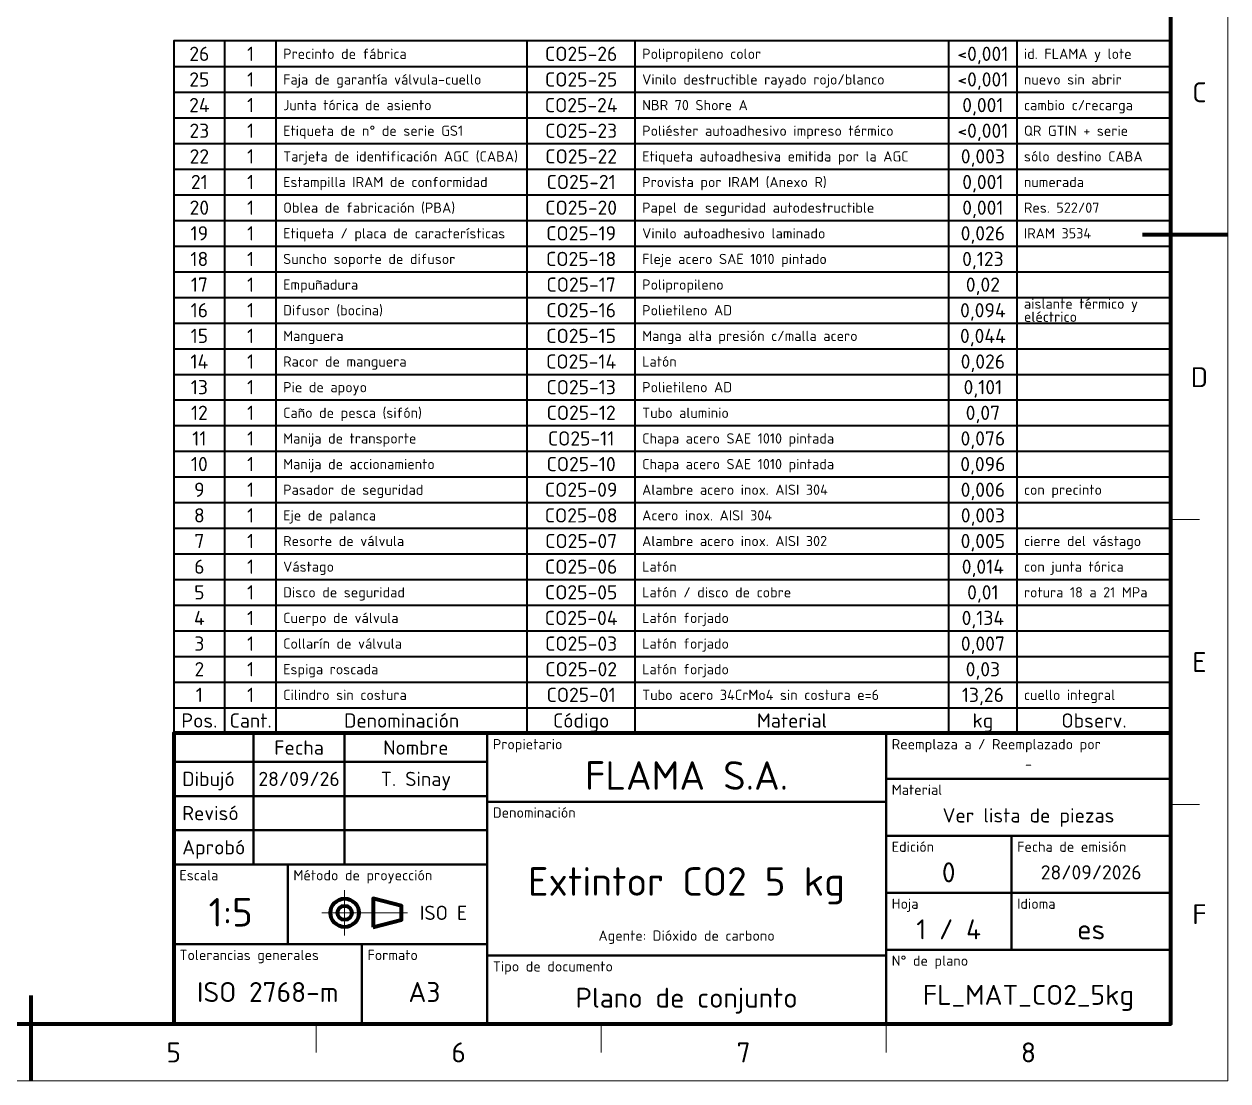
# Model space of a CAD drawing. Header units: millimetres. Extents: x 0 to 2208, y 0 to 420.
# Drawn here: x 208.7 to 420, y 0 to 185.5 of the extents above; entities that cross this region are included whole.
import ezdxf
from ezdxf.enums import TextEntityAlignment as Align

# ---------------------------------------------------------------- set-up
doc = ezdxf.new("R2010")
doc.units = ezdxf.units.MM
doc.linetypes.add('IRAM-F-TRAZO-PUNTO', pattern=[20, 15, -2, 1, -2])
for name, color, linetype, lineweight in [('01-VISIBLE', 7, 'CONTINUOUS', 70), ('03-EJE', 1, 'IRAM-F-TRAZO-PUNTO', 18), ('06-TEXTO', 7, 'CONTINUOUS', 25), ('07-RECUADRO', 7, 'CONTINUOUS', 70), ('08-FINA', 5, 'CONTINUOUS', 18), ('10-ROTULO', 7, 'CONTINUOUS', 35), ('11-TEXTO-ROTULO', 7, 'CONTINUOUS', 25)]:
    doc.layers.add(name, color=color, linetype=linetype, lineweight=lineweight)
doc.styles.add('ISO3098', font='isocpeur.ttf')

msp = doc.modelspace()

# ---------------------------------------------------------------- linework, layer by layer
at = {"layer": '01-VISIBLE'}
msp.add_lwpolyline([(270, 27), (275, 28.25), (275, 30.75), (270, 32)], close=True, dxfattribs=at)
for radius in [2.5, 1.25]:
    msp.add_circle((265, 29.5), radius, dxfattribs=at)
at = {"layer": '03-EJE'}
for p, q in [((265, 25.5), (265, 33.5)), ((261, 29.5), (276.5, 29.5))]:
    msp.add_line(p, q, dxfattribs=at)
at = {"layer": '07-RECUADRO'}
for p, q in [((420, 148.5), (405, 148.5)), ((210, 0), (210, 15))]:
    msp.add_line(p, q, dxfattribs=at)
for points in [[(25, 10), (410, 10), (410, 287), (25, 287)], [(235, 10), (410, 10), (410, 61), (235, 61)]]:
    msp.add_lwpolyline(points, close=True, dxfattribs=at)
at = {"layer": '08-FINA'}
for p, q in [((410, 98.5), (415, 98.5)), ((410, 48.5), (415, 48.5)), ((260, 10), (260, 5)), ((310, 10), (310, 5)), ((360, 10), (360, 5))]:
    msp.add_line(p, q, dxfattribs=at)
msp.add_lwpolyline([(0, 0), (420, 0), (420, 297), (0, 297)], close=True, dxfattribs=at)
at = {"layer": '10-ROTULO'}
for p, q in [((244, 61), (244, 182.5)), ((253, 61), (253, 182.5)), ((297, 61), (297, 182.5)), ((316, 61), (316, 182.5)), ((371, 61), (371, 182.5)), ((383, 61), (383, 182.5)), ((235, 178), (410, 178)), ((235, 173.5), (410, 173.5)), ((235, 169), (410, 169)), ((235, 164.5), (410, 164.5)), ((235, 160), (410, 160)), ((235, 155.5), (410, 155.5)), ((235, 151), (410, 151)), ((235, 146.5), (410, 146.5)), ((235, 142), (410, 142)), ((235, 137.5), (410, 137.5)), ((235, 133), (410, 133)), ((235, 128.5), (410, 128.5)), ((235, 124), (410, 124)), ((235, 119.5), (410, 119.5)), ((235, 115), (410, 115)), ((235, 110.5), (410, 110.5)), ((235, 106), (410, 106)), ((235, 101.5), (410, 101.5)), ((235, 97), (410, 97)), ((235, 92.5), (410, 92.5)), ((235, 88), (410, 88)), ((235, 83.5), (410, 83.5)), ((235, 79), (410, 79)), ((235, 74.5), (410, 74.5)), ((235, 70), (410, 70)), ((235, 65.5), (410, 65.5))]:
    msp.add_line(p, q, dxfattribs=at)
for points in [[(235, 61), (410, 61), (410, 182.5), (235, 182.5)], [(235, 56), (249, 56), (249, 61), (235, 61)], [(249, 56), (265, 56), (265, 61), (249, 61)], [(265, 56), (290, 56), (290, 61), (265, 61)], [(290, 49), (360, 49), (360, 61), (290, 61)], [(360, 53), (410, 53), (410, 61), (360, 61)], [(235, 50), (249, 50), (249, 56), (235, 56)], [(249, 50), (265, 50), (265, 56), (249, 56)], [(265, 50), (290, 50), (290, 56), (265, 56)], [(360, 43), (410, 43), (410, 53), (360, 53)], [(235, 44), (249, 44), (249, 50), (235, 50)], [(249, 44), (265, 44), (265, 50), (249, 50)], [(265, 44), (290, 44), (290, 50), (265, 50)], [(290, 22), (360, 22), (360, 49), (290, 49)], [(235, 38), (249, 38), (249, 44), (235, 44)], [(249, 38), (265, 38), (265, 44), (249, 44)], [(265, 38), (290, 38), (290, 44), (265, 44)], [(360, 33), (382, 33), (382, 43), (360, 43)], [(382, 33), (410, 33), (410, 43), (382, 43)], [(235, 24), (255, 24), (255, 38), (235, 38)], [(255, 24), (290, 24), (290, 38), (255, 38)], [(360, 23), (382, 23), (382, 33), (360, 33)], [(382, 23), (410, 23), (410, 33), (382, 33)], [(235, 10), (268, 10), (268, 24), (235, 24)], [(268, 10), (290, 10), (290, 24), (268, 24)], [(290, 10), (360, 10), (360, 22), (290, 22)], [(360, 10), (410, 10), (410, 23), (360, 23)]]:
    msp.add_lwpolyline(points, close=True, dxfattribs=at)

# ---------------------------------------------------------------- texts
at = {"layer": '06-TEXTO', "style": 'ISO3098'}
for s, p in [('C', (415, 173.5)), ('D', (415, 123.5)), ('E', (415, 73.5)), ('F', (415, 29.25)), ('5', (235, 5)), ('6', (285, 5)), ('7', (335, 5)), ('8', (385, 5))]:
    msp.add_text(s, height=3.5, dxfattribs=at).set_placement(p, align=Align.MIDDLE_CENTER)
at = {"layer": '11-TEXTO-ROTULO', "style": 'ISO3098'}
for s, height, p in [('26', 2.5, (239.5, 180.25)), ('1', 2.5, (248.5, 180.25)), ('CO25-26', 2.5, (306.5, 180.25)), ('<0,001', 2.5, (377, 180.25)), ('25', 2.5, (239.5, 175.75)), ('1', 2.5, (248.5, 175.75)), ('CO25-25', 2.5, (306.5, 175.75)), ('<0,001', 2.5, (377, 175.75)), ('24', 2.5, (239.5, 171.25)), ('1', 2.5, (248.5, 171.25)), ('CO25-24', 2.5, (306.5, 171.25)), ('0,001', 2.5, (377, 171.25)), ('23', 2.5, (239.5, 166.75)), ('1', 2.5, (248.5, 166.75)), ('CO25-23', 2.5, (306.5, 166.75)), ('<0,001', 2.5, (377, 166.75)), ('22', 2.5, (239.5, 162.25)), ('1', 2.5, (248.5, 162.25)), ('CO25-22', 2.5, (306.5, 162.25)), ('0,003', 2.5, (377, 162.25)), ('21', 2.5, (239.5, 157.75)), ('1', 2.5, (248.5, 157.75)), ('CO25-21', 2.5, (306.5, 157.75)), ('0,001', 2.5, (377, 157.75)), ('20', 2.5, (239.5, 153.25)), ('1', 2.5, (248.5, 153.25)), ('CO25-20', 2.5, (306.5, 153.25)), ('0,001', 2.5, (377, 153.25)), ('19', 2.5, (239.5, 148.75)), ('1', 2.5, (248.5, 148.75)), ('CO25-19', 2.5, (306.5, 148.75)), ('0,026', 2.5, (377, 148.75)), ('18', 2.5, (239.5, 144.25)), ('1', 2.5, (248.5, 144.25)), ('CO25-18', 2.5, (306.5, 144.25)), ('0,123', 2.5, (377, 144.25)), ('17', 2.5, (239.5, 139.75)), ('1', 2.5, (248.5, 139.75)), ('CO25-17', 2.5, (306.5, 139.75)), ('0,02', 2.5, (377, 139.75)), ('16', 2.5, (239.5, 135.25)), ('1', 2.5, (248.5, 135.25)), ('CO25-16', 2.5, (306.5, 135.25)), ('0,094', 2.5, (377, 135.25)), ('15', 2.5, (239.5, 130.75)), ('1', 2.5, (248.5, 130.75)), ('CO25-15', 2.5, (306.5, 130.75)), ('0,044', 2.5, (377, 130.75)), ('14', 2.5, (239.5, 126.25)), ('1', 2.5, (248.5, 126.25)), ('CO25-14', 2.5, (306.5, 126.25)), ('0,026', 2.5, (377, 126.25)), ('13', 2.5, (239.5, 121.75)), ('1', 2.5, (248.5, 121.75)), ('CO25-13', 2.5, (306.5, 121.75)), ('0,101', 2.5, (377, 121.75)), ('12', 2.5, (239.5, 117.25)), ('1', 2.5, (248.5, 117.25)), ('CO25-12', 2.5, (306.5, 117.25)), ('0,07', 2.5, (377, 117.25)), ('11', 2.5, (239.5, 112.75)), ('1', 2.5, (248.5, 112.75)), ('CO25-11', 2.5, (306.5, 112.75)), ('0,076', 2.5, (377, 112.75)), ('10', 2.5, (239.5, 108.25)), ('1', 2.5, (248.5, 108.25)), ('CO25-10', 2.5, (306.5, 108.25)), ('0,096', 2.5, (377, 108.25)), ('9', 2.5, (239.5, 103.75)), ('1', 2.5, (248.5, 103.75)), ('CO25-09', 2.5, (306.5, 103.75)), ('0,006', 2.5, (377, 103.75)), ('8', 2.5, (239.5, 99.25)), ('1', 2.5, (248.5, 99.25)), ('CO25-08', 2.5, (306.5, 99.25)), ('0,003', 2.5, (377, 99.25)), ('7', 2.5, (239.5, 94.75)), ('1', 2.5, (248.5, 94.75)), ('CO25-07', 2.5, (306.5, 94.75)), ('0,005', 2.5, (377, 94.75)), ('6', 2.5, (239.5, 90.25)), ('1', 2.5, (248.5, 90.25)), ('CO25-06', 2.5, (306.5, 90.25)), ('0,014', 2.5, (377, 90.25)), ('5', 2.5, (239.5, 85.75)), ('1', 2.5, (248.5, 85.75)), ('CO25-05', 2.5, (306.5, 85.75)), ('0,01', 2.5, (377, 85.75)), ('4', 2.5, (239.5, 81.25)), ('1', 2.5, (248.5, 81.25)), ('CO25-04', 2.5, (306.5, 81.25)), ('0,134', 2.5, (377, 81.25)), ('3', 2.5, (239.5, 76.75)), ('1', 2.5, (248.5, 76.75)), ('CO25-03', 2.5, (306.5, 76.75)), ('0,007', 2.5, (377, 76.75)), ('2', 2.5, (239.5, 72.25)), ('1', 2.5, (248.5, 72.25)), ('CO25-02', 2.5, (306.5, 72.25)), ('0,03', 2.5, (377, 72.25)), ('1', 2.5, (239.5, 67.75)), ('1', 2.5, (248.5, 67.75)), ('CO25-01', 2.5, (306.5, 67.75)), ('13,26', 2.5, (377, 67.75)), ('Pos.', 2.5, (239.5, 63.25)), ('Cant.', 2.5, (248.5, 63.25)), ('Denominación', 2.5, (275, 63.25)), ('Código', 2.5, (306.5, 63.25)), ('Material', 2.5, (343.5, 63.25)), ('kg', 2.5, (377, 63.25)), ('Observ.', 2.5, (396.5, 63.25)), ('Fecha', 2.5, (257, 58.5)), ('Nombre', 2.5, (277.5, 58.5)), ('FLAMA S.A.', 5, (325, 53.6)), ('-', 1.8, (385, 55.6)), ('28/09/26', 2.5, (257, 53)), ('T. Sinay', 2.5, (277.5, 53)), ('Ver lista de piezas', 2.5, (385, 46.6)), ('0', 3.5, (371, 36.6)), ('Extintor CO2 5 kg', 5, (325, 35)), ('28/09/2026', 2.5, (396, 36.6)), ('1:5', 5, (245, 29.6)), ('1 / 4', 3.5, (371, 26.6)), ('Agente: Dióxido de carbono', 1.8, (325, 25.5)), ('es', 3.5, (396, 26.6)), ('ISO 2768-m', 3.5, (251.5, 15.6)), ('A3', 3.5, (279, 15.6)), ('Plano de conjunto', 3.5, (325, 14.6)), ('FL_MAT_CO2_5kg', 3.5, (385, 15.1))]:
    msp.add_text(s, height=height, dxfattribs=at).set_placement(p, align=Align.MIDDLE_CENTER)
for s, height, p in [('Precinto de fábrica', 1.8, (254.2, 180.25)), ('Polipropileno color', 1.8, (317.2, 180.25)), ('id. FLAMA y lote', 1.8, (384.2, 180.25)), ('Faja de garantía válvula-cuello', 1.8, (254.2, 175.75)), ('Vinilo destructible rayado rojo/blanco', 1.8, (317.2, 175.75)), ('nuevo sin abrir', 1.8, (384.2, 175.75)), ('Junta tórica de asiento', 1.8, (254.2, 171.25)), ('NBR 70 Shore A', 1.8, (317.2, 171.25)), ('cambio c/recarga', 1.8, (384.2, 171.25)), ('Etiqueta de n° de serie GS1', 1.8, (254.2, 166.75)), ('Poliéster autoadhesivo impreso térmico', 1.8, (317.2, 166.75)), ('QR GTIN + serie', 1.8, (384.2, 166.75)), ('Tarjeta de identificación AGC (CABA)', 1.8, (254.2, 162.25)), ('Etiqueta autoadhesiva emitida por la AGC', 1.8, (317.2, 162.25)), ('sólo destino CABA', 1.8, (384.2, 162.25)), ('Estampilla IRAM de conformidad', 1.8, (254.2, 157.75)), ('Provista por IRAM (Anexo R)', 1.8, (317.2, 157.75)), ('numerada', 1.8, (384.2, 157.75)), ('Oblea de fabricación (PBA)', 1.8, (254.2, 153.25)), ('Papel de seguridad autodestructible', 1.8, (317.2, 153.25)), ('Res. 522/07', 1.8, (384.2, 153.25)), ('Etiqueta / placa de características', 1.8, (254.2, 148.75)), ('Vinilo autoadhesivo laminado', 1.8, (317.2, 148.75)), ('IRAM 3534', 1.8, (384.2, 148.75)), ('Suncho soporte de difusor', 1.8, (254.2, 144.25)), ('Fleje acero SAE 1010 pintado', 1.8, (317.2, 144.25)), ('Empuñadura', 1.8, (254.2, 139.75)), ('Polipropileno', 1.8, (317.2, 139.75)), ('aislante térmico y', 1.8, (384.2, 136.4)), ('Difusor (bocina)', 1.8, (254.2, 135.25)), ('Polietileno AD', 1.8, (317.2, 135.25)), ('eléctrico', 1.8, (384.2, 134.1)), ('Manguera', 1.8, (254.2, 130.75)), ('Manga alta presión c/malla acero', 1.8, (317.2, 130.75)), ('Racor de manguera', 1.8, (254.2, 126.25)), ('Latón', 1.8, (317.2, 126.25)), ('Pie de apoyo', 1.8, (254.2, 121.75)), ('Polietileno AD', 1.8, (317.2, 121.75)), ('Caño de pesca (sifón)', 1.8, (254.2, 117.25)), ('Tubo aluminio', 1.8, (317.2, 117.25)), ('Manija de transporte', 1.8, (254.2, 112.75)), ('Chapa acero SAE 1010 pintada', 1.8, (317.2, 112.75)), ('Manija de accionamiento', 1.8, (254.2, 108.25)), ('Chapa acero SAE 1010 pintada', 1.8, (317.2, 108.25)), ('Pasador de seguridad', 1.8, (254.2, 103.75)), ('Alambre acero inox. AISI 304', 1.8, (317.2, 103.75)), ('con precinto', 1.8, (384.2, 103.75)), ('Eje de palanca', 1.8, (254.2, 99.25)), ('Acero inox. AISI 304', 1.8, (317.2, 99.25)), ('Resorte de válvula', 1.8, (254.2, 94.75)), ('Alambre acero inox. AISI 302', 1.8, (317.2, 94.75)), ('cierre del vástago', 1.8, (384.2, 94.75)), ('Vástago', 1.8, (254.2, 90.25)), ('Latón', 1.8, (317.2, 90.25)), ('con junta tórica', 1.8, (384.2, 90.25)), ('Disco de seguridad', 1.8, (254.2, 85.75)), ('Latón / disco de cobre', 1.8, (317.2, 85.75)), ('rotura 18 a 21 MPa', 1.8, (384.2, 85.75)), ('Cuerpo de válvula', 1.8, (254.2, 81.25)), ('Latón forjado', 1.8, (317.2, 81.25)), ('Collarín de válvula', 1.8, (254.2, 76.75)), ('Latón forjado', 1.8, (317.2, 76.75)), ('Espiga roscada', 1.8, (254.2, 72.25)), ('Latón forjado', 1.8, (317.2, 72.25)), ('Cilindro sin costura', 1.8, (254.2, 67.75)), ('Tubo acero 34CrMo4 sin costura e=6', 1.8, (317.2, 67.75)), ('cuello integral', 1.8, (384.2, 67.75)), ('Dibujó', 2.5, (236.5, 53)), ('Revisó', 2.5, (236.5, 47)), ('Aprobó', 2.5, (236.5, 41))]:
    msp.add_text(s, height=height, dxfattribs=at).set_placement(p, align=Align.MIDDLE_LEFT)
for s, p in [('Propietario', (291, 60)), ('Reemplaza a / Reemplazado por', (361, 60)), ('Material', (361, 52)), ('Denominación', (291, 48)), ('Edición', (361, 42)), ('Fecha de emisión', (383, 42)), ('Escala', (236, 37)), ('Método de proyección', (256, 37)), ('Hoja', (361, 32)), ('Idioma', (383, 32)), ('Tolerancias generales', (236, 23)), ('Formato', (269, 23)), ('N° de plano', (361, 22)), ('Tipo de documento', (291, 21))]:
    msp.add_text(s, height=1.8, dxfattribs=at).set_placement(p, align=Align.TOP_LEFT)
msp.add_text('ISO E', height=2.5, dxfattribs=at).set_placement((286.5, 29.5), align=Align.MIDDLE_RIGHT)

doc.saveas('drawing.dxf')
